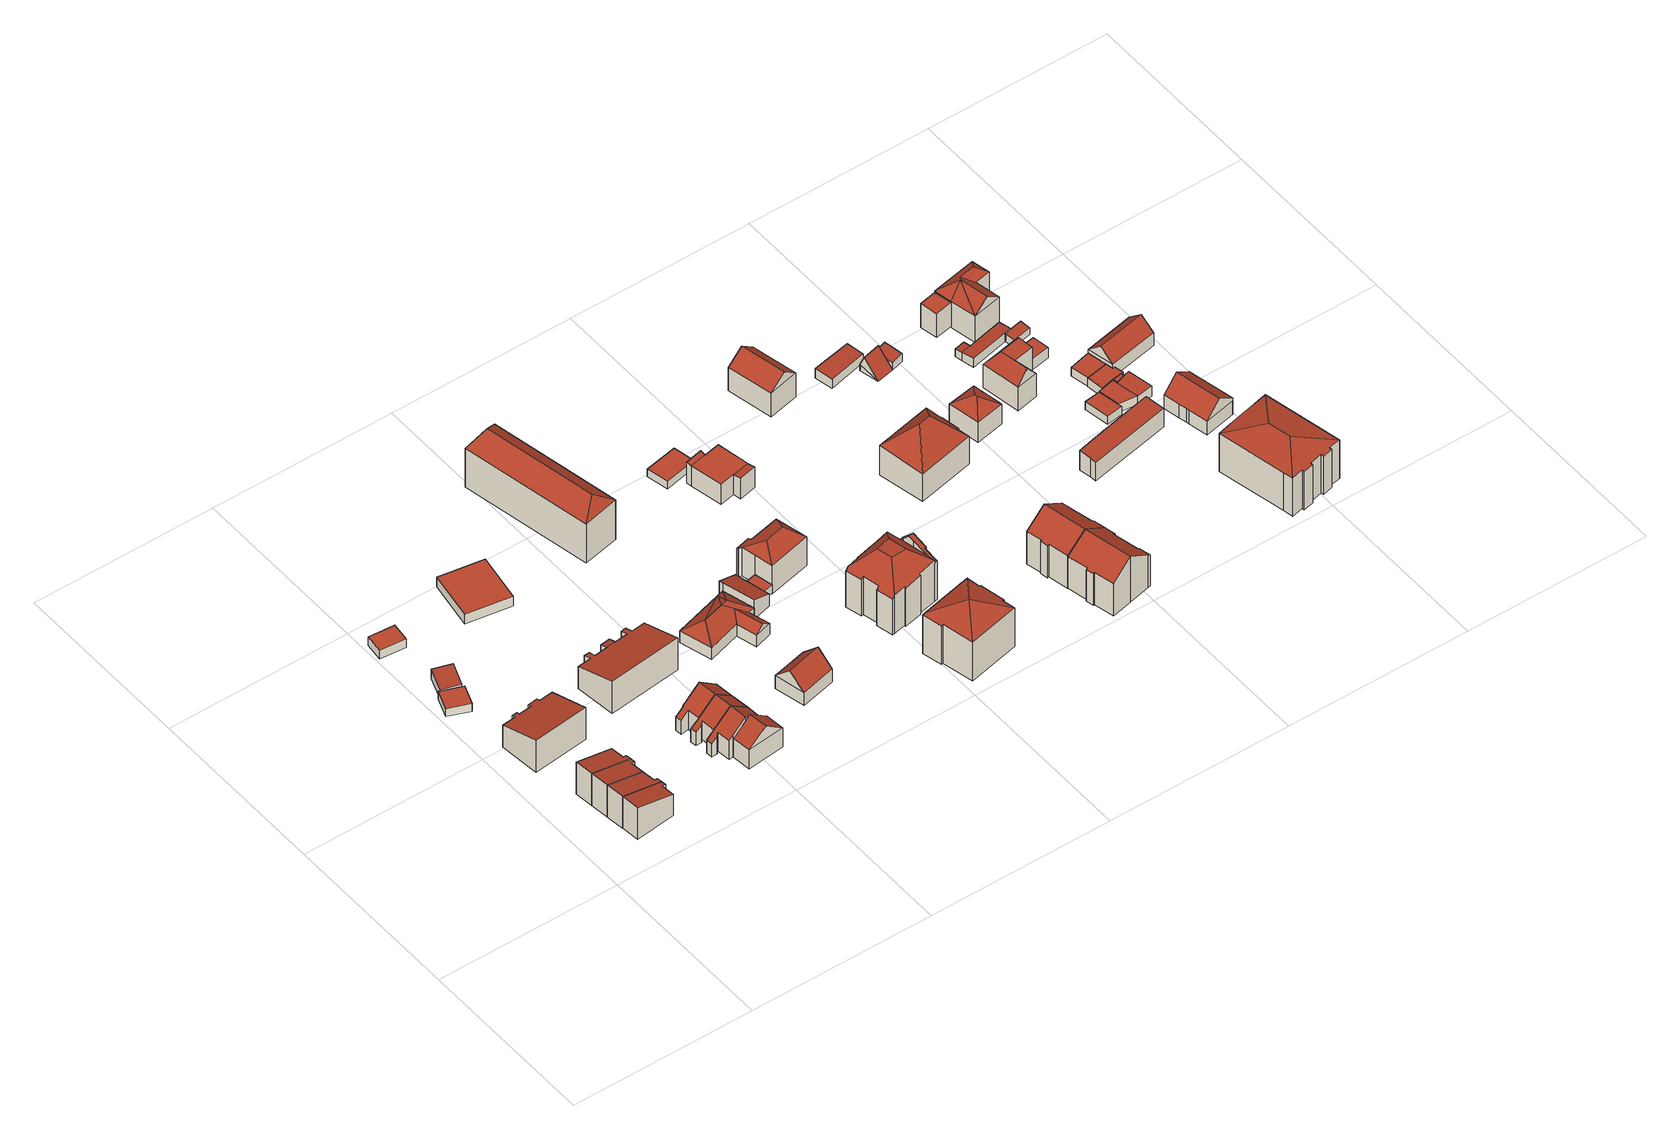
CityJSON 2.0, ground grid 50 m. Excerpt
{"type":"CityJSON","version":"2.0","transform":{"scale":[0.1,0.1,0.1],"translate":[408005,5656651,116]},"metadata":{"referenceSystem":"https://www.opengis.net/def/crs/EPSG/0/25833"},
"CityObjects":{
"building1":{"type":"Building","attributes":{"Dachtyp_tdc":"tdcPolyFlatRoof","Gemeindeschluessel":14612000,"Dachneigung":15.99,"QualitaetDacherkennung":76,"Geometrietyp2DReferenz":"3000","measuredHeight":9.89,"function":"31001_9998","roofType":"2100"},"geometry":[{"type":"Solid","lod":"2","boundaries":[[[[0,1,2,3]],[[1,4,5,2]],[[4,6,7,5]],[[6,8,9,7]],[[8,10,11,9]],[[10,0,3,11]],[[10,8,6,4,1,0]],[[3,2,5,7,9,11]]]],"semantics":{"surfaces":[{"type":"WallSurface"},{"type":"RoofSurface"},{"type":"GroundSurface"}],"values":[[0,0,0,0,0,0,1,2]]}}]},
"building2":{"type":"Building","attributes":{"Dachtyp_tdc":"tdcPolyFlatRoof","Gemeindeschluessel":14612000,"Dachneigung":16.01,"QualitaetDacherkennung":76,"Geometrietyp2DReferenz":"3000","measuredHeight":9.96,"function":"31001_9998","roofType":"2100"},"geometry":[{"type":"Solid","lod":"2","boundaries":[[[[6,12,13,14]],[[12,15,16,13]],[[15,17,18,16]],[[17,19,20,18]],[[19,8,21,20]],[[8,6,14,21]],[[8,19,17,15,12,6]],[[14,13,16,18,20,21]]]],"semantics":{"surfaces":[{"type":"WallSurface"},{"type":"RoofSurface"},{"type":"GroundSurface"}],"values":[[0,0,0,0,0,0,1,2]]}}]},
"building3":{"type":"Building","attributes":{"Dachtyp_tdc":"tdcPolyFlatRoof","Gemeindeschluessel":14612000,"Dachneigung":16,"QualitaetDacherkennung":77,"Geometrietyp2DReferenz":"3000","measuredHeight":9.96,"function":"31001_9998","roofType":"2100"},"geometry":[{"type":"Solid","lod":"2","boundaries":[[[[12,22,23,13]],[[22,24,25,23]],[[24,26,27,25]],[[26,28,29,27]],[[28,15,16,29]],[[15,12,13,16]],[[15,28,26,24,22,12]],[[13,23,25,27,29,16]]]],"semantics":{"surfaces":[{"type":"WallSurface"},{"type":"RoofSurface"},{"type":"GroundSurface"}],"values":[[0,0,0,0,0,0,1,2]]}}]},
"building4":{"type":"Building","attributes":{"Dachtyp_tdc":"tdcPolyFlatRoof","Gemeindeschluessel":14612000,"Dachneigung":15.98,"QualitaetDacherkennung":66,"Geometrietyp2DReferenz":"3000","measuredHeight":9.99,"function":"31001_9998","roofType":"2100"},"geometry":[{"type":"Solid","lod":"2","boundaries":[[[[30,31,32,33]],[[31,34,35,32]],[[34,36,37,35]],[[36,24,25,37]],[[24,22,23,25]],[[22,30,33,23]],[[22,24,36,34,31,30]],[[33,32,35,37,25,23]]]],"semantics":{"surfaces":[{"type":"WallSurface"},{"type":"RoofSurface"},{"type":"GroundSurface"}],"values":[[0,0,0,0,0,0,1,2]]}}]},
"building5":{"type":"Building","attributes":{"Dachtyp_tdc":"tdcPolyFlatRoof","Gemeindeschluessel":14612000,"Dachneigung":0,"QualitaetDacherkennung":82,"Geometrietyp2DReferenz":"3000","measuredHeight":2.4,"function":"31001_9998","roofType":"1000"},"geometry":[{"type":"Solid","lod":"2","boundaries":[[[[38,39,40,41]],[[39,42,43,40]],[[42,44,45,43]],[[44,46,47,45]],[[46,48,49,47]],[[48,38,41,49]],[[48,46,44,42,39,38]],[[41,40,43,45,47,49]]]],"semantics":{"surfaces":[{"type":"WallSurface"},{"type":"RoofSurface"},{"type":"GroundSurface"}],"values":[[0,0,0,0,0,0,1,2]]}}]},
"building6":{"type":"Building","attributes":{"Dachtyp_tdc":"tdcPolyFlatRoof","Gemeindeschluessel":14612000,"Dachneigung":15.89,"QualitaetDacherkennung":75,"Geometrietyp2DReferenz":"3000","measuredHeight":9.98,"function":"31001_9998","roofType":"2100"},"geometry":[{"type":"Solid","lod":"2","boundaries":[[[[50,51,52,53]],[[51,54,55,52]],[[54,56,57,55]],[[56,58,59,57]],[[58,60,61,59]],[[60,62,63,61]],[[62,64,65,63]],[[64,66,67,65]],[[66,68,69,67]],[[68,70,71,69]],[[70,72,73,71]],[[72,50,53,73]],[[72,70,68,66,64,62,60,58,56,54,51,50]],[[53,52,55,57,59,61,63,65,67,69,71,73]]]],"semantics":{"surfaces":[{"type":"WallSurface"},{"type":"RoofSurface"},{"type":"GroundSurface"}],"values":[[0,0,0,0,0,0,0,0,0,0,0,0,1,2]]}}]},
"building7":{"type":"Building","attributes":{"Dachtyp_tdc":"tdcPolyFlatRoof","Gemeindeschluessel":14612000,"Dachneigung":3.52,"QualitaetDacherkennung":81,"Geometrietyp2DReferenz":"3000","measuredHeight":3.16,"function":"31001_9998","roofType":"2100"},"geometry":[{"type":"Solid","lod":"2","boundaries":[[[[74,75,76,77]],[[75,78,79,76]],[[78,80,81,79]],[[80,74,77,81]],[[80,78,75,74]],[[77,76,79,81]]]],"semantics":{"surfaces":[{"type":"WallSurface"},{"type":"RoofSurface"},{"type":"GroundSurface"}],"values":[[0,0,0,0,1,2]]}}]},
"building8":{"type":"Building","attributes":{"Dachtyp_tdc":"tdcPolyFlatRoof","Gemeindeschluessel":14612000,"Dachneigung":0,"QualitaetDacherkennung":62,"Geometrietyp2DReferenz":"3000","measuredHeight":2.72,"function":"31001_9998","roofType":"1000"},"geometry":[{"type":"Solid","lod":"2","boundaries":[[[[82,83,84,85]],[[83,86,87,84]],[[86,88,89,87]],[[88,82,85,89]],[[88,86,83,82]],[[85,84,87,89]]]],"semantics":{"surfaces":[{"type":"WallSurface"},{"type":"RoofSurface"},{"type":"GroundSurface"}],"values":[[0,0,0,0,1,2]]}}]},
"building9":{"type":"Building","attributes":{"Dachtyp_tdc":"tdcGableRoof","Gemeindeschluessel":14612000,"Dachneigung":37.96,"QualitaetDacherkennung":80,"Geometrietyp2DReferenz":"3000","measuredHeight":9.87,"function":"31001_9998","roofType":"3100"},"geometry":[{"type":"Solid","lod":"2","boundaries":[[[[90,91,92,93]],[[91,94,95,92]],[[94,96,97,95]],[[96,98,99,97]],[[98,100,101,99]],[[100,102,103,101]],[[102,104,105,103]],[[104,106,107,105]],[[106,108,109,107]],[[108,110,111,109]],[[110,90,93,111]],[[106,104,102,100]],[[100,98,96,94,91,90,110,108,106]],[[93,92,95,97,99,101,103,105,107,109,111]]]],"semantics":{"surfaces":[{"type":"WallSurface"},{"type":"RoofSurface"},{"type":"GroundSurface"}],"values":[[0,0,0,0,0,0,0,0,0,0,0,1,1,2]]}}]},
"building10":{"type":"Building","attributes":{"Dachtyp_tdc":"tdcGableRoof","Gemeindeschluessel":14612000,"Dachneigung":37.83,"QualitaetDacherkennung":82,"Geometrietyp2DReferenz":"3000","measuredHeight":9.86,"function":"31001_9998","roofType":"3100"},"geometry":[{"type":"Solid","lod":"2","boundaries":[[[[112,113,114,115]],[[113,116,117,114]],[[116,118,119,117]],[[118,120,121,119]],[[120,122,123,121]],[[122,102,103,123]],[[102,100,101,103]],[[100,98,99,101]],[[98,124,125,99]],[[124,112,115,125]],[[100,102,122,120]],[[120,118,116,113,112,124,98,100]],[[115,114,117,119,121,123,103,101,99,125]]]],"semantics":{"surfaces":[{"type":"WallSurface"},{"type":"RoofSurface"},{"type":"GroundSurface"}],"values":[[0,0,0,0,0,0,0,0,0,0,1,1,2]]}}]},
"building11":{"type":"Building","attributes":{"Dachtyp_tdc":"tdcFreeFormRoof","Gemeindeschluessel":14612000,"Dachneigung":37.69,"QualitaetDacherkennung":76,"Geometrietyp2DReferenz":"3000","measuredHeight":9.83,"function":"31001_9998","roofType":"5000"},"geometry":[{"type":"Solid","lod":"2","boundaries":[[[[126,127,128,129]],[[127,130,109,128]],[[130,131,132,109]],[[131,126,129,132]],[[126,131,133,134]],[[127,134,133,130]],[[127,126,134]],[[131,130,133]],[[129,128,109,132]]]],"semantics":{"surfaces":[{"type":"WallSurface"},{"type":"RoofSurface"},{"type":"GroundSurface"}],"values":[[0,0,0,0,1,1,0,0,2]]}}]},
"building12":{"type":"Building","attributes":{"Dachtyp_tdc":"tdcGableRoof","Gemeindeschluessel":14612000,"Dachneigung":37.98,"QualitaetDacherkennung":73,"Geometrietyp2DReferenz":"3000","measuredHeight":9.91,"function":"31001_9998","roofType":"3100"},"geometry":[{"type":"Solid","lod":"2","boundaries":[[[[135,136,137,138]],[[136,139,140,137]],[[139,141,142,140]],[[141,143,144,142]],[[143,145,146,144]],[[145,122,123,146]],[[122,120,121,123]],[[120,147,119,121]],[[147,148,149,119]],[[148,135,138,149]],[[120,122,145,143]],[[143,141,139,136,135,148,147,120]],[[138,137,140,142,144,146,123,121,119,149]]]],"semantics":{"surfaces":[{"type":"WallSurface"},{"type":"RoofSurface"},{"type":"GroundSurface"}],"values":[[0,0,0,0,0,0,0,0,0,0,1,1,2]]}}]},
"building13":{"type":"Building","attributes":{"Gemeindeschluessel":14612000,"Geometrietyp2DReferenz":"3000","function":"31001_9998","roofType":"9999"},"children":["building13-1","building13-2"]},
"building13-1":{"type":"BuildingPart","attributes":{"Dachtyp_tdc":"tdcPolyFlatRoof","Dachneigung":15.88,"QualitaetDacherkennung":75,"Geometrietyp2DReferenz":"3000","measuredHeight":9.99,"roofType":"2100"},"parents":["building13"],"geometry":[{"type":"MultiSurface","lod":"2","boundaries":[[[150,151,152,153]],[[151,154,155,152]],[[154,156,157,155]],[[156,158,159,157]],[[158,160,161,159]],[[160,162,163,161]],[[162,164,165,163]],[[164,166,167,165]],[[166,168,169,167]],[[168,170,171,169]],[[170,172,173,171]],[[172,174,175,173]],[[174,176,177,175]],[[176,174,172,170,168,166,164,162,160,158,156,154,151,150]],[[153,152,155,157,159,161,163,165,167,169,171,173,175,177]]],"semantics":{"surfaces":[{"type":"WallSurface"},{"type":"RoofSurface"},{"type":"GroundSurface"}],"values":[0,0,0,0,0,0,0,0,0,0,0,0,0,1,2]}}]},
"building13-2":{"type":"BuildingPart","attributes":{"Dachtyp_tdc":"tdcPolyFlatRoof","Dachneigung":19.03,"QualitaetDacherkennung":34,"Geometrietyp2DReferenz":"3000","measuredHeight":6.87,"roofType":"2100"},"parents":["building13"],"geometry":[{"type":"MultiSurface","lod":"2","boundaries":[[[178,179,180,181]],[[179,150,153,180]],[[176,178,181,177]],[[176,150,179,178]],[[181,180,153,177]]],"semantics":{"surfaces":[{"type":"WallSurface"},{"type":"RoofSurface"},{"type":"GroundSurface"}],"values":[0,0,0,1,2]}}]},
"building14":{"type":"Building","attributes":{"Dachtyp_tdc":"tdcPolyFlatRoof","Gemeindeschluessel":14612000,"Dachneigung":0,"QualitaetDacherkennung":32,"Geometrietyp2DReferenz":"3000","measuredHeight":3,"function":"31001_9998","roofType":"1000"},"geometry":[{"type":"Solid","lod":"2","boundaries":[[[[182,183,184,185]],[[183,186,187,184]],[[186,188,189,187]],[[188,182,185,189]],[[188,186,183,182]],[[185,184,187,189]]]],"semantics":{"surfaces":[{"type":"WallSurface"},{"type":"RoofSurface"},{"type":"GroundSurface"}],"values":[[0,0,0,0,1,2]]}}]},
"building15":{"type":"Building","attributes":{"Dachtyp_tdc":"tdcGableRoof","Gemeindeschluessel":14612000,"Dachneigung":44.77,"QualitaetDacherkennung":88,"Geometrietyp2DReferenz":"3000","measuredHeight":8.23,"function":"31001_9998","roofType":"3100"},"geometry":[{"type":"Solid","lod":"2","boundaries":[[[[190,191,192,193]],[[191,194,195,192]],[[194,196,197,195]],[[196,190,193,197]],[[194,191,198]],[[190,196,199]],[[191,190,199,198]],[[196,194,198,199]],[[193,192,195,197]]]],"semantics":{"surfaces":[{"type":"WallSurface"},{"type":"RoofSurface"},{"type":"GroundSurface"}],"values":[[0,0,0,0,0,0,1,1,2]]}}]},
"building16":{"type":"Building","attributes":{"Dachtyp_tdc":"tdcFreeFormRoof","Gemeindeschluessel":14612000,"Dachneigung":36.08,"QualitaetDacherkennung":34,"Geometrietyp2DReferenz":"3000","measuredHeight":6.85,"function":"31001_9998","roofType":"5000"},"geometry":[{"type":"Solid","lod":"2","boundaries":[[[[200,201,202,203]],[[201,204,205,202]],[[204,206,207,205]],[[206,208,209,207]],[[208,210,211,209]],[[210,212,213,211]],[[212,214,215,213]],[[214,216,217,215]],[[218,214,212]],[[219,220,221,218,212,210]],[[222,219,210,208]],[[222,208,206]],[[204,222,206]],[[204,219,222]],[[219,223,220]],[[204,223,219]],[[223,204,201]],[[223,201,200]],[[221,220,223,200,216]],[[218,221,216,214]],[[217,203,202,205,207,209,211,213,215]],[[216,200,203,217]]]],"semantics":{"surfaces":[{"type":"WallSurface"},{"type":"RoofSurface"},{"type":"GroundSurface"}],"values":[[0,0,0,0,0,0,0,0,0,1,1,1,1,1,1,1,1,1,1,1,2,0]]}}]},
"building17":{"type":"Building","attributes":{"Dachtyp_tdc":"tdcHipRoof","Gemeindeschluessel":14612000,"Dachneigung":37.33,"QualitaetDacherkennung":88,"Geometrietyp2DReferenz":"3000","measuredHeight":16.01,"function":"31001_9998","roofType":"3200"},"geometry":[{"type":"Solid","lod":"2","boundaries":[[[[224,225,226,227]],[[225,228,229,226]],[[228,230,231,229]],[[230,224,227,231]],[[228,225,232]],[[224,230,233]],[[225,224,233,232]],[[230,228,232,233]],[[227,226,229,231]]]],"semantics":{"surfaces":[{"type":"WallSurface"},{"type":"RoofSurface"},{"type":"GroundSurface"}],"values":[[0,0,0,0,1,1,1,1,2]]}}]},
"building18":{"type":"Building","attributes":{"Dachtyp_tdc":"tdcPolyFlatRoof","Gemeindeschluessel":14612000,"Dachneigung":23.09,"QualitaetDacherkennung":64,"Geometrietyp2DReferenz":"3000","measuredHeight":6.05,"function":"31001_9998","roofType":"2100"},"geometry":[{"type":"Solid","lod":"2","boundaries":[[[[234,235,236,207]],[[235,237,238,236]],[[237,239,240,238]],[[239,241,242,240]],[[241,243,244,242]],[[243,245,209,244]],[[245,234,207,209]],[[245,243,241,239,237,235,234]],[[207,236,238,240,242,244,209]]]],"semantics":{"surfaces":[{"type":"WallSurface"},{"type":"RoofSurface"},{"type":"GroundSurface"}],"values":[[0,0,0,0,0,0,0,1,2]]}}]},
"building19":{"type":"Building","attributes":{"Dachtyp_tdc":"tdcPolyFlatRoof","Gemeindeschluessel":14612000,"Dachneigung":0,"QualitaetDacherkennung":59,"Geometrietyp2DReferenz":"3000","measuredHeight":2.5,"function":"31001_9998","roofType":"1000"},"geometry":[{"type":"Solid","lod":"2","boundaries":[[[[246,247,248,249]],[[247,250,251,248]],[[250,252,253,251]],[[252,246,249,253]],[[252,250,247,246]],[[249,248,251,253]]]],"semantics":{"surfaces":[{"type":"WallSurface"},{"type":"RoofSurface"},{"type":"GroundSurface"}],"values":[[0,0,0,0,1,2]]}}]},
"building20":{"type":"Building","attributes":{"Dachtyp_tdc":"tdcHipRoof","Gemeindeschluessel":14612000,"Dachneigung":30.04,"QualitaetDacherkennung":73,"Geometrietyp2DReferenz":"3000","measuredHeight":11.47,"function":"31001_9998","roofType":"3200"},"geometry":[{"type":"Solid","lod":"2","boundaries":[[[[254,255,256,257]],[[255,258,259,256]],[[258,260,261,259]],[[260,262,263,261]],[[262,264,265,263]],[[264,266,267,265]],[[266,268,269,267]],[[268,270,271,269]],[[270,272,273,271]],[[272,254,257,273]],[[258,255,274]],[[264,262,260,275]],[[268,266,264]],[[264,275,274,255,254,272,270,268]],[[260,258,274,275]],[[257,256,259,261,263,265,267,269,271,273]]]],"semantics":{"surfaces":[{"type":"WallSurface"},{"type":"RoofSurface"},{"type":"GroundSurface"}],"values":[[0,0,0,0,0,0,0,0,0,0,1,1,1,1,1,2]]}}]},
"building21":{"type":"Building","attributes":{"Dachtyp_tdc":"tdcTentRoof","Gemeindeschluessel":14612000,"Dachneigung":24.31,"QualitaetDacherkennung":78,"Geometrietyp2DReferenz":"3000","measuredHeight":15.46,"function":"31001_9998","roofType":"3500"},"geometry":[{"type":"Solid","lod":"2","boundaries":[[[[276,277,278,279]],[[277,280,281,278]],[[280,282,283,281]],[[282,284,285,283]],[[284,286,287,285]],[[286,288,289,287]],[[288,290,291,289]],[[290,292,293,291]],[[292,294,295,293]],[[294,296,297,295]],[[296,276,279,297]],[[282,280,298]],[[290,288,286,284,282,298]],[[292,290,298]],[[280,277,276,296,294,292,298]],[[279,278,281,283,285,287,289,291,293,295,297]]]],"semantics":{"surfaces":[{"type":"WallSurface"},{"type":"RoofSurface"},{"type":"GroundSurface"}],"values":[[0,0,0,0,0,0,0,0,0,0,0,1,1,1,1,2]]}}]},
"building22":{"type":"Building","attributes":{"Gemeindeschluessel":14612000,"Geometrietyp2DReferenz":"3000","function":"31001_9998","roofType":"9999"},"children":["building22-1","building22-2"]},
"building22-1":{"type":"BuildingPart","attributes":{"Dachtyp_tdc":"tdcGableRoof","Dachneigung":24.7,"QualitaetDacherkennung":38,"Geometrietyp2DReferenz":"3000","measuredHeight":15.55,"roofType":"3100"},"parents":["building22"],"geometry":[{"type":"MultiSurface","lod":"2","boundaries":[[[299,300,301,302]],[[303,304,305,306]],[[304,307,308,305]],[[307,309,310,308]],[[309,311,312,310]],[[311,299,302,312]],[[307,304,303,313,314]],[[314,315,300,299,311,309,307]],[[302,301,316,306,305,308,310,312]]],"semantics":{"surfaces":[{"type":"WallSurface"},{"type":"RoofSurface"},{"type":"GroundSurface"}],"values":[0,0,0,0,0,0,1,1,2]}}]},
"building22-2":{"type":"BuildingPart","attributes":{"Dachtyp_tdc":"tdcCutTentRoof","Dachneigung":44.71,"QualitaetDacherkennung":52,"Geometrietyp2DReferenz":"3000","measuredHeight":16.8,"roofType":"9999"},"parents":["building22"],"geometry":[{"type":"MultiSurface","lod":"2","boundaries":[[[317,318,319,320]],[[318,321,322,319]],[[321,323,303,306,322]],[[324,325,326,301,300]],[[325,327,328,326]],[[327,329,330,328]],[[329,331,332,330]],[[331,333,334,332]],[[333,335,336,334]],[[335,337,338,336]],[[337,339,340,338]],[[339,341,342,340]],[[341,343,344,342]],[[343,345,346,344]],[[345,347,348,346]],[[347,349,350,348]],[[349,351,352,350]],[[351,317,320,352]],[[324,315,353,313,323,321,354,355]],[[333,331,329,327,325,324,355,356]],[[347,345,343,341,339,337,335,333,356,357]],[[321,318,317,351,349,347,357,354]],[[357,356,355,354]],[[320,319,322,306,316,301,326,328,330,332,334,336,338,340,342,344,346,348,350,352]]],"semantics":{"surfaces":[{"type":"WallSurface"},{"type":"RoofSurface"},{"type":"GroundSurface"}],"values":[0,0,0,0,0,0,0,0,0,0,0,0,0,0,0,0,0,0,1,1,1,1,1,2]}}]},
"building23":{"type":"Building","attributes":{"Dachtyp_tdc":"tdcPolyFlatRoof","Gemeindeschluessel":14612000,"Dachneigung":0,"QualitaetDacherkennung":88,"Geometrietyp2DReferenz":"3000","measuredHeight":2.28,"function":"31001_9998","roofType":"1000"},"geometry":[{"type":"Solid","lod":"2","boundaries":[[[[358,359,360,361]],[[359,362,363,360]],[[362,364,365,363]],[[364,358,361,365]],[[364,362,359,358]],[[361,360,363,365]]]],"semantics":{"surfaces":[{"type":"WallSurface"},{"type":"RoofSurface"},{"type":"GroundSurface"}],"values":[[0,0,0,0,1,2]]}}]},
"building24":{"type":"Building","attributes":{"Gemeindeschluessel":14612000,"Geometrietyp2DReferenz":"3000","function":"31001_9998","roofType":"9999"},"children":["building24-1","building24-2","building24-3"]},
"building24-1":{"type":"BuildingPart","attributes":{"Dachtyp_tdc":"tdcPolyFlatRoof","Dachneigung":17.89,"QualitaetDacherkennung":47,"Geometrietyp2DReferenz":"3000","measuredHeight":6.52,"roofType":"2100"},"parents":["building24"],"geometry":[{"type":"MultiSurface","lod":"2","boundaries":[[[366,367,368,369]],[[370,371,372,373]],[[371,366,369,372]],[[371,370,367,366]],[[369,368,373,372]]],"semantics":{"surfaces":[{"type":"WallSurface"},{"type":"RoofSurface"},{"type":"GroundSurface"}],"values":[0,0,0,1,2]}}]},
"building24-2":{"type":"BuildingPart","attributes":{"Dachtyp_tdc":"tdcPolyFlatRoof","Dachneigung":4.47,"QualitaetDacherkennung":49,"Geometrietyp2DReferenz":"3000","measuredHeight":6.33,"roofType":"2100"},"parents":["building24"],"geometry":[{"type":"MultiSurface","lod":"2","boundaries":[[[374,375,376,377]],[[378,379,380,381]],[[379,374,377,380]],[[379,378,375,374]],[[377,376,381,380]]],"semantics":{"surfaces":[{"type":"WallSurface"},{"type":"RoofSurface"},{"type":"GroundSurface"}],"values":[0,0,0,1,2]}}]},
"building24-3":{"type":"BuildingPart","attributes":{"Dachtyp_tdc":"tdcPolyFlatRoof","Dachneigung":0,"QualitaetDacherkennung":71,"Geometrietyp2DReferenz":"3000","measuredHeight":6.24,"roofType":"1000"},"parents":["building24"],"geometry":[{"type":"MultiSurface","lod":"2","boundaries":[[[382,383,378,381,384]],[[385,386,387,376,375]],[[386,388,370,373,387]],[[389,382,384,368,367]],[[389,388,386,385,383,382]],[[384,381,376,387,373,368]]],"semantics":{"surfaces":[{"type":"WallSurface"},{"type":"RoofSurface"},{"type":"GroundSurface"}],"values":[0,0,0,0,1,2]}}]},
"building25":{"type":"Building","attributes":{"Dachtyp_tdc":"tdcGableRoof","Gemeindeschluessel":14612000,"Dachneigung":34.31,"QualitaetDacherkennung":80,"Geometrietyp2DReferenz":"3000","measuredHeight":14.16,"function":"31001_9998","roofType":"3100"},"geometry":[{"type":"Solid","lod":"2","boundaries":[[[[390,391,392,393]],[[391,394,395,392]],[[394,396,397,395]],[[396,398,399,397]],[[398,400,401,399]],[[400,402,403,401]],[[402,404,405,403]],[[404,406,407,405]],[[406,408,409,407]],[[408,410,411,409]],[[410,412,413,411]],[[412,414,415,413]],[[414,416,417,415]],[[416,418,419,417]],[[418,420,421,419]],[[420,390,393,421]],[[416,414,412,410,408,406,404,402,400,398]],[[398,396,394,391,390,420,418,416]],[[393,392,395,397,399,401,403,405,407,409,411,413,415,417,419,421]]]],"semantics":{"surfaces":[{"type":"WallSurface"},{"type":"RoofSurface"},{"type":"GroundSurface"}],"values":[[0,0,0,0,0,0,0,0,0,0,0,0,0,0,0,0,1,1,2]]}}]},
"building26":{"type":"Building","attributes":{"Dachtyp_tdc":"tdcGableRoof","Gemeindeschluessel":14612000,"Dachneigung":34.53,"QualitaetDacherkennung":65,"Geometrietyp2DReferenz":"3000","measuredHeight":14.2,"function":"31001_9998","roofType":"3100"},"geometry":[{"type":"Solid","lod":"2","boundaries":[[[[422,423,424,425]],[[423,400,426,424]],[[400,427,428,426]],[[427,429,430,428]],[[429,431,432,430]],[[431,433,434,432]],[[433,435,436,434]],[[435,437,438,436]],[[437,439,440,438]],[[439,441,442,440]],[[441,443,444,442]],[[443,445,446,444]],[[445,422,425,446]],[[441,439,437,435,433,431,429,427]],[[427,400,423,422,445,443,441]],[[425,424,426,428,430,432,434,436,438,440,442,444,446]]]],"semantics":{"surfaces":[{"type":"WallSurface"},{"type":"RoofSurface"},{"type":"GroundSurface"}],"values":[[0,0,0,0,0,0,0,0,0,0,0,0,0,1,1,2]]}}]},
"building27":{"type":"Building","attributes":{"Dachtyp_tdc":"tdcGableRoof","Gemeindeschluessel":14612000,"Dachneigung":36.7,"QualitaetDacherkennung":81,"Geometrietyp2DReferenz":"3000","measuredHeight":10.64,"function":"31001_9998","roofType":"3100"},"geometry":[{"type":"Solid","lod":"2","boundaries":[[[[447,448,449,450]],[[448,451,452,449]],[[451,453,454,452]],[[453,447,450,454]],[[451,448,455]],[[447,453,456]],[[448,447,456,455]],[[453,451,455,456]],[[450,449,452,454]]]],"semantics":{"surfaces":[{"type":"WallSurface"},{"type":"RoofSurface"},{"type":"GroundSurface"}],"values":[[0,0,0,0,0,0,1,1,2]]}}]},
"building28":{"type":"Building","attributes":{"Dachtyp_tdc":"tdcHipRoof","Gemeindeschluessel":14612000,"Dachneigung":47.04,"QualitaetDacherkennung":55,"Geometrietyp2DReferenz":"3000","measuredHeight":15.39,"function":"31001_9998","roofType":"3200"},"geometry":[{"type":"Solid","lod":"2","boundaries":[[[[457,458,459,460]],[[458,461,462,459]],[[461,463,464,462]],[[463,465,466,464]],[[465,467,468,466]],[[467,469,470,468]],[[469,471,472,470]],[[471,457,460,472]],[[465,463,461,458,457,471,473]],[[469,467,474]],[[471,469,474,473]],[[467,465,473,474]],[[460,459,462,464,466,468,470,472]]]],"semantics":{"surfaces":[{"type":"WallSurface"},{"type":"RoofSurface"},{"type":"GroundSurface"}],"values":[[0,0,0,0,0,0,0,0,1,1,1,1,2]]}}]},
"building29":{"type":"Building","attributes":{"Gemeindeschluessel":14612000,"Dachtyp_tdc":"tdcPolyFlatRoof","Dachneigung":3.17,"QualitaetDacherkennung":73,"Geometrietyp2DReferenz":"3000","measuredHeight":3.06,"function":"31001_9998","roofType":"2100"},"geometry":[{"type":"Solid","lod":"2","boundaries":[[[[475,476,477,478]],[[476,479,480,477]],[[479,481,482,480]],[[481,475,478,482]],[[481,479,476,475]],[[478,477,480,482]]]],"semantics":{"surfaces":[{"type":"WallSurface"},{"type":"RoofSurface"},{"type":"GroundSurface"}],"values":[[0,0,0,0,1,2]]}}]},
"building30":{"type":"Building","attributes":{"Dachtyp_tdc":"tdcFreeFormRoof","Gemeindeschluessel":14612000,"Dachneigung":33.57,"QualitaetDacherkennung":68,"Geometrietyp2DReferenz":"3000","measuredHeight":8.83,"function":"31001_9998","roofType":"5000"},"geometry":[{"type":"Solid","lod":"2","boundaries":[[[[483,484,485,486]],[[484,487,488,485]],[[487,489,490,488]],[[489,491,492,490]],[[491,483,486,492]],[[493,489,487]],[[487,494,483,495,493]],[[495,483,491]],[[493,495,491,489]],[[484,494,487]],[[483,494,484]],[[486,485,488,490,492]]]],"semantics":{"surfaces":[{"type":"WallSurface"},{"type":"RoofSurface"},{"type":"GroundSurface"}],"values":[[0,0,0,0,0,1,1,1,1,0,0,2]]}}]},
"building31":{"type":"Building","attributes":{"Dachtyp_tdc":"tdcGableRoof","Gemeindeschluessel":14612000,"Dachneigung":49.62,"QualitaetDacherkennung":13,"Geometrietyp2DReferenz":"3000","measuredHeight":4.92,"function":"31001_9998","roofType":"3100"},"geometry":[{"type":"Solid","lod":"2","boundaries":[[[[496,497,498,499]],[[497,500,498]],[[496,499,501]],[[500,497,502]],[[496,501,503]],[[497,496,503,502]],[[501,500,502,503]],[[499,498,500,501]]]],"semantics":{"surfaces":[{"type":"WallSurface"},{"type":"RoofSurface"},{"type":"GroundSurface"}],"values":[[0,0,0,0,0,1,1,2]]}}]},
"building32":{"type":"Building","attributes":{"Dachtyp_tdc":"tdcPolyFlatRoof","Gemeindeschluessel":14612000,"Dachneigung":5.31,"QualitaetDacherkennung":81,"Geometrietyp2DReferenz":"3000","measuredHeight":2.51,"function":"31001_9998","roofType":"2100"},"geometry":[{"type":"Solid","lod":"2","boundaries":[[[[504,505,498,500]],[[505,506,507,498]],[[506,508,509,507]],[[508,510,511,509]],[[510,504,500,511]],[[510,508,506,505,504]],[[500,498,507,509,511]]]],"semantics":{"surfaces":[{"type":"WallSurface"},{"type":"RoofSurface"},{"type":"GroundSurface"}],"values":[[0,0,0,0,0,1,2]]}}]},
"building33":{"type":"Building","attributes":{"Dachtyp_tdc":"tdcPolyFlatRoof","Gemeindeschluessel":14612000,"Dachneigung":4.01,"QualitaetDacherkennung":70,"Geometrietyp2DReferenz":"3000","measuredHeight":6.1,"function":"31001_9998","roofType":"2100"},"geometry":[{"type":"Solid","lod":"2","boundaries":[[[[512,513,514,515]],[[513,516,517,514]],[[516,518,519,517]],[[518,520,521,519]],[[520,522,523,521]],[[522,524,525,523]],[[524,512,515,525]],[[524,522,520,518,516,513,512]],[[515,514,517,519,521,523,525]]]],"semantics":{"surfaces":[{"type":"WallSurface"},{"type":"RoofSurface"},{"type":"GroundSurface"}],"values":[[0,0,0,0,0,0,0,1,2]]}}]},
"building34":{"type":"Building","attributes":{"Dachtyp_tdc":"tdcFreeFormRoof","Gemeindeschluessel":14612000,"Dachneigung":52.18,"QualitaetDacherkennung":58,"Geometrietyp2DReferenz":"3000","measuredHeight":11.13,"function":"31001_9998","roofType":"5000"},"geometry":[{"type":"Solid","lod":"2","boundaries":[[[[526,527,528,529]],[[527,530,531,528]],[[530,532,533,531]],[[532,534,535,533]],[[534,536,537,535]],[[536,526,529,537]],[[538,539,540,536,534]],[[541,538,534,532]],[[541,532,530]],[[539,538,541,530,527]],[[540,539,527,526]],[[540,526,536]],[[529,528,531,533,535,537]]]],"semantics":{"surfaces":[{"type":"WallSurface"},{"type":"RoofSurface"},{"type":"GroundSurface"}],"values":[[0,0,0,0,0,0,1,1,0,1,1,1,2]]}}]},
"building35":{"type":"Building","attributes":{"Dachtyp_tdc":"tdcPolyFlatRoof","Gemeindeschluessel":14612000,"Dachneigung":0,"QualitaetDacherkennung":51,"Geometrietyp2DReferenz":"3000","measuredHeight":7.55,"function":"31001_9998","roofType":"1000"},"geometry":[{"type":"Solid","lod":"2","boundaries":[[[[542,543,544,545]],[[543,546,547,544]],[[546,548,549,547]],[[548,542,545,549]],[[548,546,543,542]],[[545,544,547,549]]]],"semantics":{"surfaces":[{"type":"WallSurface"},{"type":"RoofSurface"},{"type":"GroundSurface"}],"values":[[0,0,0,0,1,2]]}}]},
"building36":{"type":"Building","attributes":{"Dachtyp_tdc":"tdcPolyFlatRoof","Gemeindeschluessel":14612000,"Dachneigung":0,"QualitaetDacherkennung":84,"Geometrietyp2DReferenz":"3000","measuredHeight":2.5,"function":"31001_9998","roofType":"1000"},"geometry":[{"type":"Solid","lod":"2","boundaries":[[[[550,551,552,553]],[[551,554,555,552]],[[554,556,557,555]],[[556,558,559,557]],[[558,550,553,559]],[[558,556,554,551,550]],[[553,552,555,557,559]]]],"semantics":{"surfaces":[{"type":"WallSurface"},{"type":"RoofSurface"},{"type":"GroundSurface"}],"values":[[0,0,0,0,0,1,2]]}}]},
"building37":{"type":"Building","attributes":{"Gemeindeschluessel":14612000,"Geometrietyp2DReferenz":"3000","function":"31001_9998","roofType":"9999"},"children":["building37-1","building37-2"]},
"building37-1":{"type":"BuildingPart","attributes":{"Dachtyp_tdc":"tdcPolyFlatRoof","Dachneigung":4.45,"QualitaetDacherkennung":48,"Geometrietyp2DReferenz":"3000","measuredHeight":2.54,"roofType":"2100"},"parents":["building37"],"geometry":[{"type":"MultiSurface","lod":"2","boundaries":[[[560,561,562,563,564]],[[565,566,567,568,569]],[[566,560,564,567]],[[566,565,561,560]],[[564,563,568,567]]],"semantics":{"surfaces":[{"type":"WallSurface"},{"type":"RoofSurface"},{"type":"GroundSurface"}],"values":[0,0,0,1,2]}}]},
"building37-2":{"type":"BuildingPart","attributes":{"Dachtyp_tdc":"tdcPolyFlatRoof","Dachneigung":4.92,"QualitaetDacherkennung":67,"Geometrietyp2DReferenz":"3000","measuredHeight":2.8,"roofType":"2100"},"parents":["building37"],"geometry":[{"type":"MultiSurface","lod":"2","boundaries":[[[570,569,568,571]],[[562,572,573,563]],[[572,574,575,573]],[[574,576,577,575]],[[576,570,571,577]],[[576,574,572,562,569,570]],[[571,568,563,573,575,577]]],"semantics":{"surfaces":[{"type":"WallSurface"},{"type":"RoofSurface"},{"type":"GroundSurface"}],"values":[0,0,0,0,0,1,2]}}]},
"building38":{"type":"Building","attributes":{"Dachtyp_tdc":"tdcPolyFlatRoof","Gemeindeschluessel":14612000,"Dachneigung":0,"QualitaetDacherkennung":53,"Geometrietyp2DReferenz":"3000","measuredHeight":3.37,"function":"31001_9998","roofType":"1000"},"geometry":[{"type":"Solid","lod":"2","boundaries":[[[[578,579,580,581]],[[579,582,583,580]],[[582,584,585,583]],[[584,578,581,585]],[[584,582,579,578]],[[581,580,583,585]]]],"semantics":{"surfaces":[{"type":"WallSurface"},{"type":"RoofSurface"},{"type":"GroundSurface"}],"values":[[0,0,0,0,1,2]]}}]},
"building39":{"type":"Building","attributes":{"Gemeindeschluessel":14612000,"Geometrietyp2DReferenz":"3000","function":"31001_9998","roofType":"9999"},"children":["building39-1","building39-2"]},
"building39-1":{"type":"BuildingPart","attributes":{"Dachtyp_tdc":"tdcPolyFlatRoof","Dachneigung":9.41,"QualitaetDacherkennung":79,"Geometrietyp2DReferenz":"3000","measuredHeight":3.33,"roofType":"2100"},"parents":["building39"],"geometry":[{"type":"MultiSurface","lod":"2","boundaries":[[[586,587,588,589]],[[590,591,592,593]],[[591,594,595,592]],[[594,596,597,595]],[[596,586,589,597]],[[596,594,591,590,587,586]],[[589,588,593,592,595,597]]],"semantics":{"surfaces":[{"type":"WallSurface"},{"type":"RoofSurface"},{"type":"GroundSurface"}],"values":[0,0,0,0,0,1,2]}}]},
"building39-2":{"type":"BuildingPart","attributes":{"Dachtyp_tdc":"tdcPolyFlatRoof","Dachneigung":0,"QualitaetDacherkennung":86,"Geometrietyp2DReferenz":"3000","measuredHeight":2.72,"roofType":"1000"},"parents":["building39"],"geometry":[{"type":"MultiSurface","lod":"2","boundaries":[[[598,599,555,557]],[[599,600,601,555]],[[600,602,603,601]],[[602,604,605,603]],[[604,591,592,605]],[[591,590,593,592]],[[591,604,602,600,599,598,606,590]],[[593,588,557,555,601,603,605,592]],[[606,598,557,588,587]]],"semantics":{"surfaces":[{"type":"WallSurface"},{"type":"RoofSurface"},{"type":"GroundSurface"}],"values":[0,0,0,0,0,0,1,2,0]}}]},
"building40":{"type":"Building","attributes":{"Gemeindeschluessel":14612000,"Geometrietyp2DReferenz":"3000","function":"31001_9998","roofType":"9999"},"children":["building40-1","building40-2"]},
"building40-1":{"type":"BuildingPart","attributes":{"Dachtyp_tdc":"tdcHipRoof","Dachneigung":14.95,"QualitaetDacherkennung":73,"Geometrietyp2DReferenz":"3000","measuredHeight":14.18,"roofType":"3200"},"parents":["building40"],"geometry":[{"type":"MultiSurface","lod":"2","boundaries":[[[607,608,609,610]],[[608,611,612,609]],[[611,613,614,612]],[[613,615,616,614]],[[615,617,618,616]],[[617,619,620,618]],[[619,621,622,620]],[[621,623,624,622]],[[623,625,626,624]],[[625,627,628,626]],[[627,629,630,628]],[[629,631,630]],[[632,633,634]],[[632,635,636,633]],[[635,637,638,636]],[[637,639,640,638]],[[639,607,610,640]],[[635,632,629,627,641]],[[623,621,619,617,615,613,611,608,607,639,642]],[[627,625,623,642,641]],[[639,637,635,641,642]],[[610,609,612,614,616,618,620,622,624,626,628,630,633,636,638,640]]],"semantics":{"surfaces":[{"type":"WallSurface"},{"type":"RoofSurface"},{"type":"GroundSurface"}],"values":[0,0,0,0,0,0,0,0,0,0,0,0,0,0,0,0,0,1,1,1,1,2]}}]},
"building40-2":{"type":"BuildingPart","attributes":{"Dachtyp_tdc":"tdcFreeFormRoof","Dachneigung":58.59,"QualitaetDacherkennung":14,"Geometrietyp2DReferenz":"3000","measuredHeight":10.8,"roofType":"5000"},"parents":["building40"],"geometry":[{"type":"MultiSurface","lod":"2","boundaries":[[[631,643,644,630]],[[643,645,646,644]],[[645,634,633,646]],[[647,634,645]],[[648,647,645,643]],[[648,643,631]],[[647,648,631,634]],[[630,644,646,633]]],"semantics":{"surfaces":[{"type":"WallSurface"},{"type":"RoofSurface"},{"type":"GroundSurface"}],"values":[0,0,0,1,1,1,1,2]}}]},
"building41":{"type":"Building","attributes":{"Dachtyp_tdc":"tdcFreeFormRoof","Gemeindeschluessel":14612000,"Dachneigung":37.39,"QualitaetDacherkennung":12,"Geometrietyp2DReferenz":"3000","measuredHeight":11.23,"function":"31001_9998","roofType":"5000"},"geometry":[{"type":"Solid","lod":"2","boundaries":[[[[649,650,651,652,653]],[[649,654,655]],[[649,656,654]],[[656,649,653]],[[650,649,655,657,658]],[[657,655,654]],[[659,660,661,662,663,664,665]],[[654,656,660,659]],[[656,653,661,660]],[[653,652,662,661]],[[652,666,663,662]],[[666,658,664,663]],[[658,657,665,664]],[[657,654,659,665]],[[651,650,658,666]],[[651,666,652]]]],"semantics":{"surfaces":[{"type":"RoofSurface"},{"type":"WallSurface"},{"type":"GroundSurface"}],"values":[[0,0,0,0,0,1,2,1,1,1,1,1,1,1,0,0]]}}]},
"building42":{"type":"Building","attributes":{"Gemeindeschluessel":14612000,"Dachneigung":90,"Dachorientierung":0,"MittlereTraufHoehe":119.52,"QualitaetDacherkennung":100,"ObjektHoehe":2.76,"BodenHoehe":116.76,"Geometrietyp2DReferenz":"3000","AbsoluteHoehe":119.52,"Dachflaeche":29.8,"measuredHeight":2.76,"function":"31001_9998","roofType":"1000","storeysAboveGround":1},"geometry":[{"type":"MultiSurface","lod":"2","boundaries":[[[667,668,669,670]],[[668,671,672,669]],[[671,673,674,672]],[[673,675,676,674]],[[675,677,678,676]],[[677,679,680,678]],[[679,667,670,680]],[[679,677,675,673,671,668,667]],[[670,669,672,674,676,678,680]]],"semantics":{"surfaces":[{"type":"WallSurface"},{"type":"RoofSurface"},{"type":"GroundSurface"}],"values":[0,0,0,0,0,0,0,1,2]}}]},
"building43":{"type":"Building","attributes":{"Dachtyp_tdc":"tdcPolyFlatRoof","Gemeindeschluessel":14612000,"Dachneigung":0,"QualitaetDacherkennung":89,"Geometrietyp2DReferenz":"3000","measuredHeight":2.77,"function":"31001_9998","roofType":"1000"},"geometry":[{"type":"Solid","lod":"2","boundaries":[[[[668,681,682,669]],[[681,683,684,682]],[[683,675,676,684]],[[675,685,686,676]],[[685,687,688,686]],[[687,689,690,688]],[[689,668,669,690]],[[689,687,685,675,683,681,668]],[[669,682,684,676,686,688,690]]]],"semantics":{"surfaces":[{"type":"WallSurface"},{"type":"RoofSurface"},{"type":"GroundSurface"}],"values":[[0,0,0,0,0,0,0,1,2]]}}]},
"building44":{"type":"Building","attributes":{"Dachtyp_tdc":"tdcPolyFlatRoof","Gemeindeschluessel":14612000,"Dachneigung":12.07,"QualitaetDacherkennung":63,"Geometrietyp2DReferenz":"3000","measuredHeight":2.62,"function":"31001_9998","roofType":"2100"},"geometry":[{"type":"Solid","lod":"2","boundaries":[[[[691,692,577,693]],[[692,694,575,577]],[[694,695,696,575]],[[695,697,698,696]],[[697,691,693,698]],[[697,695,694,692,691]],[[693,577,575,696,698]]]],"semantics":{"surfaces":[{"type":"WallSurface"},{"type":"RoofSurface"},{"type":"GroundSurface"}],"values":[[0,0,0,0,0,1,2]]}}]},
"building45":{"type":"Building","attributes":{"Dachtyp_tdc":"tdcFreeFormRoof","Gemeindeschluessel":14612000,"Dachneigung":42.32,"QualitaetDacherkennung":65,"Geometrietyp2DReferenz":"3000","measuredHeight":8.29,"function":"31001_9998","roofType":"5000"},"geometry":[{"type":"Solid","lod":"2","boundaries":[[[[699,700,701,702]],[[700,703,704,701]],[[703,705,706,704]],[[705,707,708,706]],[[707,709,710,708]],[[709,711,712,710]],[[711,699,702,712]],[[713,714,715,716]],[[709,713,716,703,700,699,711]],[[707,714,713,709]],[[705,715,714,707]],[[703,716,715,705]],[[702,701,704,706,708,710,712]]]],"semantics":{"surfaces":[{"type":"WallSurface"},{"type":"RoofSurface"},{"type":"GroundSurface"}],"values":[[0,0,0,0,0,0,0,1,1,0,0,0,2]]}}]},
"building46":{"type":"Building","attributes":{"Dachtyp_tdc":"tdcGableRoof","Gemeindeschluessel":14612000,"Dachneigung":41.47,"QualitaetDacherkennung":72,"Geometrietyp2DReferenz":"3000","measuredHeight":7.24,"function":"31001_9998","roofType":"3100"},"geometry":[{"type":"Solid","lod":"2","boundaries":[[[[717,718,719,720]],[[718,721,722,719]],[[721,723,724,722]],[[723,717,720,724]],[[721,718,725]],[[717,723,726]],[[718,717,726,725]],[[723,721,725,726]],[[720,719,722,724]]]],"semantics":{"surfaces":[{"type":"WallSurface"},{"type":"RoofSurface"},{"type":"GroundSurface"}],"values":[[0,0,0,0,0,0,1,1,2]]}}]}
},
"vertices":[
[219,123,86],[223,88,86],[223,88,19],[219,123,19],[114,75,118],[114,75,19],[109,124,118],[109,124,19],[228,138,84],[228,138,19],[229,124,84],[229,124,19],
[103,174,118],[103,174,18],[109,124,18],[212,186,86],[212,186,18],[216,150,86],[216,150,18],[226,151,84],[226,151,18],[228,138,18],
[98,224,118],[98,224,18],[217,237,84],[217,237,18],[218,224,83],[218,224,18],[208,222,86],[208,222,18],
[92,274,118],[201,287,86],[201,287,18],[92,274,18],[205,250,86],[205,250,18],[215,251,84],[215,251,18],
[13,653,33],[34,708,33],[34,708,9],[13,653,9],[38,706,33],[38,706,9],[85,688,33],[85,688,9],[91,686,33],[91,686,9],[70,631,33],[70,631,9],
[53,495,83],[91,499,83],[91,499,14],[53,495,14],[90,509,80],[90,509,14],[104,511,80],[104,511,14],[104,501,83],[104,501,14],[140,505,83],[140,505,14],[139,515,80],[139,515,14],[166,518,80],[166,518,14],[167,508,83],[167,508,14],[204,512,83],[204,512,14],[216,403,114],[216,403,14],[65,386,114],[65,386,14],
[85,688,39],[38,706,36],[38,706,7],[85,688,7],[62,771,36],[62,771,7],[110,753,39],[110,753,7],
[84,935,31],[78,885,31],[78,885,4],[84,935,4],[9,892,31],[9,892,4],[14,942,31],[14,942,4],
[427,194,75],[420,187,70],[420,187,17],[427,194,17],[405,186,57],[405,186,17],[403,203,58],[403,203,17],[425,206,75],[425,206,17],[477,211,116],[477,211,17],[528,217,76],[528,217,17],[533,167,76],[533,167,17],[482,162,116],[482,162,17],[443,157,85],[443,157,17],[431,156,75],[431,156,17],
[415,237,70],[399,236,58],[399,236,17],[415,237,17],[397,253,58],[397,253,17],[420,255,75],[420,255,17],[471,261,116],[471,261,17],[522,267,76],[522,267,17],[421,244,75],[421,244,17],
[551,117,76],[449,106,76],[449,106,17],[551,117,17],[443,157,76],[546,169,76],[546,169,17],[495,163,116],[501,112,116],
[394,285,58],[392,303,58],[392,303,17],[394,285,17],[414,305,76],[414,305,17],[414,307,76],[414,307,17],[466,313,116],[466,313,17],[516,318,76],[516,318,17],[420,255,76],[416,288,76],[416,288,17],
[414,555,83],[450,559,83],[450,559,14],[414,555,14],[447,578,77],[447,578,14],[462,580,77],[462,580,14],[464,560,83],[464,560,14],[501,564,83],[501,564,14],[513,455,114],[513,455,14],[312,433,114],[312,433,14],[300,542,83],[300,542,14],[338,546,83],[338,546,14],[335,566,77],[335,566,14],[350,568,77],[350,568,14],[351,548,83],[351,548,14],[387,552,83],[387,552,14],
[385,572,76],[412,575,76],[412,575,14],[385,572,14],
[367,975,39],[345,842,39],[345,842,9],[367,975,9],[224,862,39],[224,862,9],[246,994,39],[246,994,9],
[762,213,59],[667,191,59],[667,191,19],[762,213,19],[648,273,59],[648,273,19],[743,295,59],[743,295,19],[657,232,101],[753,254,101],
[595,439,47],[571,525,47],[571,525,11],[595,439,11],[706,563,47],[706,563,11],[723,568,47],[723,568,11],[747,483,47],[747,483,11],[730,478,47],[730,478,11],[746,423,47],[746,423,11],[699,410,47],[699,410,11],[684,464,47],[684,464,11],[722,416,65],[675,508,79],[675,508,80],[700,494,65],[693,513,79],[617,491,80],
[557,854,130],[487,1209,130],[487,1209,9],[557,854,9],[584,1228,133],[584,1228,9],[654,873,133],[654,873,9],[541,1198,169],[602,890,169],
[723,568,72],[721,578,72],[721,578,11],[778,593,47],[778,593,11],[783,567,48],[783,567,11],[795,517,48],[795,517,11],[800,497,49],[800,497,11],[747,483,72],
[783,567,37],[819,575,37],[819,575,12],[783,567,12],[830,525,37],[830,525,12],[795,517,37],[795,517,12],
[844,620,97],[926,638,97],[926,638,8],[844,620,8],[946,551,97],[946,551,8],[830,525,97],[830,525,8],[819,575,97],[819,575,8],[811,612,97],[811,612,8],[805,616,93],[805,616,8],[804,618,93],[804,618,8],[803,622,91],[803,622,8],[842,631,91],[842,631,8],[906,588,123],[853,576,123],
[1154,95,136],[1148,94,139],[1148,94,17],[1154,95,17],[1156,59,138],[1156,59,17],[1015,28,138],[1015,28,17],[996,113,139],[996,113,17],[991,112,137],[991,112,17],[979,165,137],[979,165,17],[985,166,140],[985,166,17],[1127,197,140],[1127,197,17],[1134,161,139],[1134,161,17],[1139,162,137],[1139,162,17],[1070,114,172],
[1108,283,137],[1100,281,137],[1100,281,17],[1108,283,17],[1078,383,141],[1091,386,141],[1091,386,17],[1078,383,17],[1097,358,172],[1097,358,17],[1105,320,154],[1105,320,17],[1100,319,154],[1100,319,17],[1079,379,146],[1084,355,172],[1096,299,146],[1084,355,17],
[1020,409,139],[1021,406,142],[1021,406,17],[1020,409,17],[1070,417,146],[1070,417,17],[1078,383,146],[1100,281,145],[1050,270,142],[1050,270,17],[1050,267,139],[1050,267,17],[1000,257,135],[1000,257,17],[1000,260,138],[1000,260,17],[967,253,136],[967,253,17],[960,252,129],[960,252,17],[950,298,129],[950,298,17],[957,300,136],[957,300,17],[947,344,136],[947,344,17],[941,342,130],[941,342,17],[931,387,130],[931,387,17],[938,389,136],[938,389,17],[973,396,139],[973,396,17],[972,399,136],[972,399,17],[1084,355,146],[1037,369,183],[1048,318,183],[1004,314,185],[995,355,185],
[931,949,33],[843,931,33],[843,931,10],[931,949,10],[831,990,33],[831,990,10],[919,1007,33],[919,1007,10],
[935,930,76],[938,916,71],[938,916,10],[935,930,10],[891,906,71],[888,920,76],[888,920,10],[891,906,10],
[954,807,74],[950,828,72],[950,828,10],[954,807,10],[997,837,72],[1001,817,74],[1001,817,10],[997,837,10],
[980,924,73],[997,837,73],[980,924,10],[950,828,73],[909,819,73],[909,819,10],[891,906,73],[938,916,73],
[1374,56,117],[1369,77,117],[1369,77,19],[1374,56,19],[1373,78,120],[1373,78,19],[1361,134,119],[1361,134,19],[1419,146,161],[1419,146,19],[1478,159,120],[1478,159,19],[1484,160,116],[1484,160,19],[1490,130,116],[1490,130,19],[1484,129,120],[1484,129,19],[1499,59,120],[1499,59,19],[1505,61,116],[1505,61,19],[1512,29,116],[1512,29,19],[1506,28,120],[1506,28,19],[1447,15,161],[1447,15,19],[1389,2,119],[1389,2,19],[1377,57,119],[1377,57,19],
[1477,192,115],[1484,160,115],[1484,160,18],[1477,192,18],[1478,159,18],[1420,147,160],[1420,147,18],[1361,134,120],[1361,134,18],[1349,188,120],[1349,188,18],[1346,188,118],[1346,188,18],[1341,209,118],[1341,209,18],[1344,210,120],[1344,210,18],[1335,252,120],[1335,252,18],[1394,265,160],[1394,265,18],[1452,277,120],[1452,277,18],[1471,190,120],[1471,190,18],
[1221,1116,85],[1248,992,85],[1248,992,9],[1221,1116,9],[1166,975,82],[1166,975,9],[1140,1099,82],[1140,1099,9],[1211,984,116],[1184,1108,116],
[1408,673,104],[1417,675,95],[1417,675,14],[1408,673,14],[1427,626,92],[1427,626,14],[1418,625,101],[1418,625,14],[1426,586,99],[1426,586,14],[1271,553,99],[1271,553,14],[1245,678,106],[1245,678,14],[1401,711,106],[1401,711,14],[1353,636,168],[1321,629,168],
[1328,964,38],[1318,1013,41],[1318,1013,10],[1328,964,10],[1423,1033,40],[1423,1033,10],[1433,988,38],[1433,988,10],
[1547,730,73],[1561,650,73],[1561,650,11],[1547,730,11],[1562,645,73],[1562,645,11],[1485,630,73],[1485,630,11],[1469,716,73],[1469,716,11],[1516,676,100],[1561,650,74],[1515,684,100],
[1412,972,29],[1460,983,29],[1460,983,10],[1412,972,10],[1472,930,10],[1424,920,10],[1463,971,59],[1415,960,59],
[1472,930,31],[1460,983,31],[1495,991,35],[1495,991,10],[1498,978,35],[1498,978,10],[1505,938,35],[1505,938,10],
[1614,426,70],[1677,440,70],[1677,440,9],[1614,426,9],[1759,458,70],[1759,458,9],[1836,474,70],[1836,474,9],[1847,422,66],[1847,422,9],[1622,376,66],[1622,376,9],[1620,393,67],[1620,393,9],
[1723,745,76],[1668,735,76],[1668,735,3],[1723,745,3],[1681,675,76],[1681,675,3],[1622,663,76],[1622,663,3],[1603,769,76],[1603,769,3],[1715,790,76],[1715,790,3],[1636,746,113],[1641,753,105],[1701,764,105],[1651,669,114],
[1660,962,84],[1613,953,84],[1613,953,9],[1660,962,9],[1604,1001,84],[1604,1001,9],[1650,1010,84],[1650,1010,9],
[1753,505,32],[1741,573,32],[1741,573,7],[1753,505,7],[1784,579,32],[1784,579,7],[1795,520,32],[1795,520,7],[1796,511,32],[1796,511,7],
[1639,889,30],[1643,870,32],[1643,870,31],[1643,870,6],[1639,889,6],[1615,864,32],[1611,883,30],[1611,883,6],[1615,864,6],[1615,864,31],
[1623,830,34],[1623,830,6],[1740,891,31],[1740,891,6],[1747,857,34],[1747,857,6],[1729,853,34],[1729,853,6],
[1723,745,40],[1715,790,40],[1715,790,6],[1723,745,6],[1766,799,40],[1766,799,6],[1774,754,40],[1774,754,6],
[1885,517,40],[1844,515,33],[1844,515,7],[1885,517,7],[1832,577,34],[1833,577,34],[1833,577,7],[1832,577,7],[1858,582,38],[1858,582,7],[1871,585,40],[1871,585,7],
[1795,520,34],[1784,579,34],[1794,581,34],[1794,581,7],[1799,582,34],[1799,582,7],[1830,589,34],[1830,589,7],[1844,515,34],
[2026,45,134],[2027,39,132],[2027,39,14],[2026,45,14],[1999,32,132],[1999,32,14],[1997,39,134],[1997,39,14],[1963,31,134],[1963,31,14],[1964,25,132],[1964,25,14],[1935,19,132],[1935,19,14],[1934,25,134],[1934,25,14],[1902,17,133],[1902,17,14],[1897,44,133],[1897,44,14],[1857,231,133],[1857,231,14],[1895,240,133],[1895,240,14],[1895,240,114],[1975,258,134],[1975,258,14],[1975,258,114],[2013,266,134],[2013,266,14],[2013,264,134],[2013,264,14],[2058,51,134],[2058,51,14],[1951,171,155],[1964,110,155],
[1893,249,114],[1893,249,14],[1972,267,114],[1972,267,14],[1969,261,122],[1899,245,121],
[1698,978,119],[1710,996,107],[1753,1005,107],[1773,1035,88],[1650,1010,88],[1674,892,88],[1714,901,119],[1660,962,88],[1754,909,88],[1740,976,88],[1674,892,6],[1660,962,6],[1650,1010,6],[1773,1035,6],[1783,985,6],[1740,976,6],[1754,909,6],[1783,985,88],
[1848,638,35],[1852,618,35],[1852,618,8],[1848,638,8],[1858,619,35],[1858,619,8],[1863,595,35],[1863,595,8],[1830,589,35],[1830,589,8],[1794,581,35],[1794,581,8],[1788,627,35],[1788,627,8],
[1858,582,35],[1858,582,8],[1833,577,35],[1833,577,8],[1799,582,35],[1799,582,8],[1779,676,35],[1779,676,8],[1837,690,35],[1837,690,8],
[1734,827,27],[1729,853,32],[1734,827,6],[1747,857,32],[1780,864,32],[1780,864,6],[1786,838,27],[1786,838,6],
[1895,403,53],[1890,423,53],[1890,423,10],[1895,403,10],[1881,467,53],[1881,467,10],[1965,485,53],[1965,485,10],[1992,360,53],[1992,360,10],[1908,342,53],[1908,342,10],[1896,394,53],[1896,394,10],[1950,351,93],[1992,360,62],[1965,485,62],[1923,476,93],
[1986,644,45],[1852,618,46],[1852,618,6],[1986,644,6],[1837,690,46],[1837,690,6],[1973,717,45],[1973,717,6],[1845,654,79],[1979,681,79]
]}
